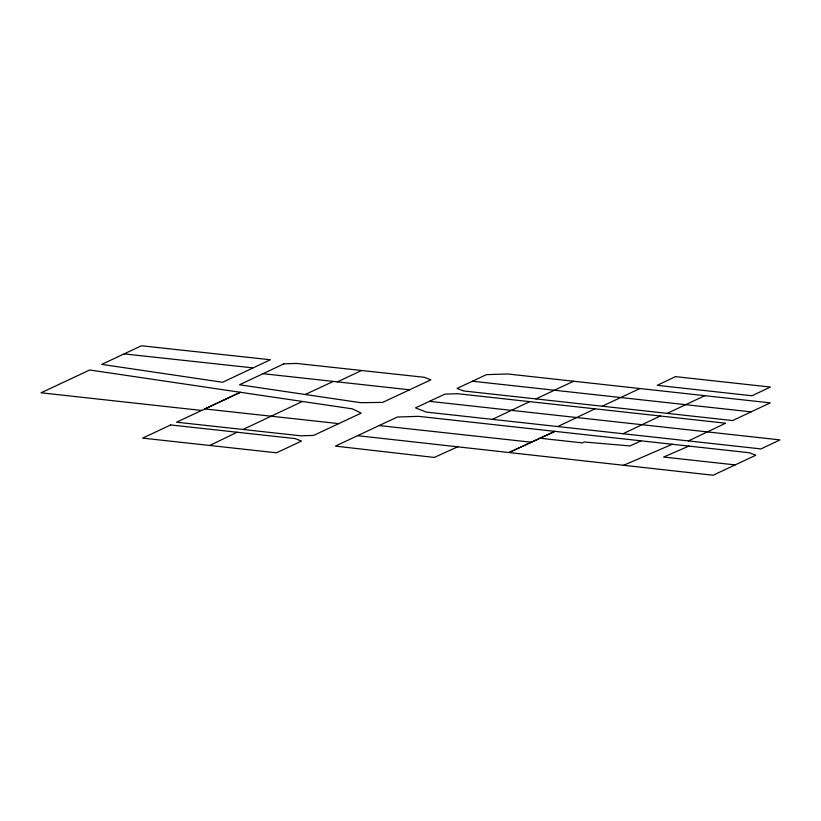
<?xml version="1.0" encoding="UTF-8"?>
<svg xmlns="http://www.w3.org/2000/svg" width="821" height="821" viewBox="0 0 821 821"><rect width="100%" height="100%" fill="white"/><g stroke="black" fill="none" stroke-linecap="round" stroke-linejoin="round"><path stroke-width="1.23" d="M209.766 445.475L237.105 432.236M529.678 401.643L492.426 419.367M595.009 408.827L557.767 426.551M623.057 433.734L660.3 416.011L725.631 423.195L688.388 440.928M253.073 367.89L222.604 382.268L101.732 364.38L141.458 345.764L270.355 359.752L253.073 367.89L124.125 353.892M242.975 429.475L302.436 401.469M751.092 411.865L732.619 420.557L463.485 390.94L457.071 388.425L486.453 374.653L507.604 373.966L770.242 402.875L751.092 411.865L472.434 381.221M337.39 381.868L361.62 370.497M429.516 401.336L779.95 439.892L760.985 448.913L426.273 412.08L415.508 407.883L444.931 394.111L457.605 393.711L660.3 416.011M357.556 435.684L713.08 475.236L755.751 455.265L749.337 452.74L418.474 416.339L397.323 417.027L335.379 446.111L434.33 457.441L457.933 446.675M573.612 381.231L535.939 398.914M602.234 406.21L639.908 388.528M704.859 395.671L667.227 413.353M305.176 394.49L333.357 381.416M539.992 438.229L509.513 452.32L554.914 431.353L539.992 438.229L582.397 442.899L584.316 442.006L630.025 445.926L641.068 440.846M623.426 465.374L672.225 444.264M688.911 446.101L663.645 457.03L735.185 464.902M263.018 373.688L409.597 389.801M379.148 425.555L531.382 442.211M338.786 423.615L204.86 408.94L240.368 392.294L176.587 422.199L300.948 435.828L313.622 435.407L361.178 413.117L352.425 408.868L89.715 369.994L41.05 392.797L201.627 410.459M675.467 376.644L657.231 385.326L752.036 395.763L770.365 387.04L675.467 376.644M283.871 363.857L239.527 384.772L360.604 402.68L382.689 402.393L430.892 379.825L424.426 377.311L296.586 363.436L283.871 363.857M170.665 424.96L142.608 438.116L276.544 452.802L301.492 441.093L295.078 438.588L170.665 424.96"/></g></svg>
